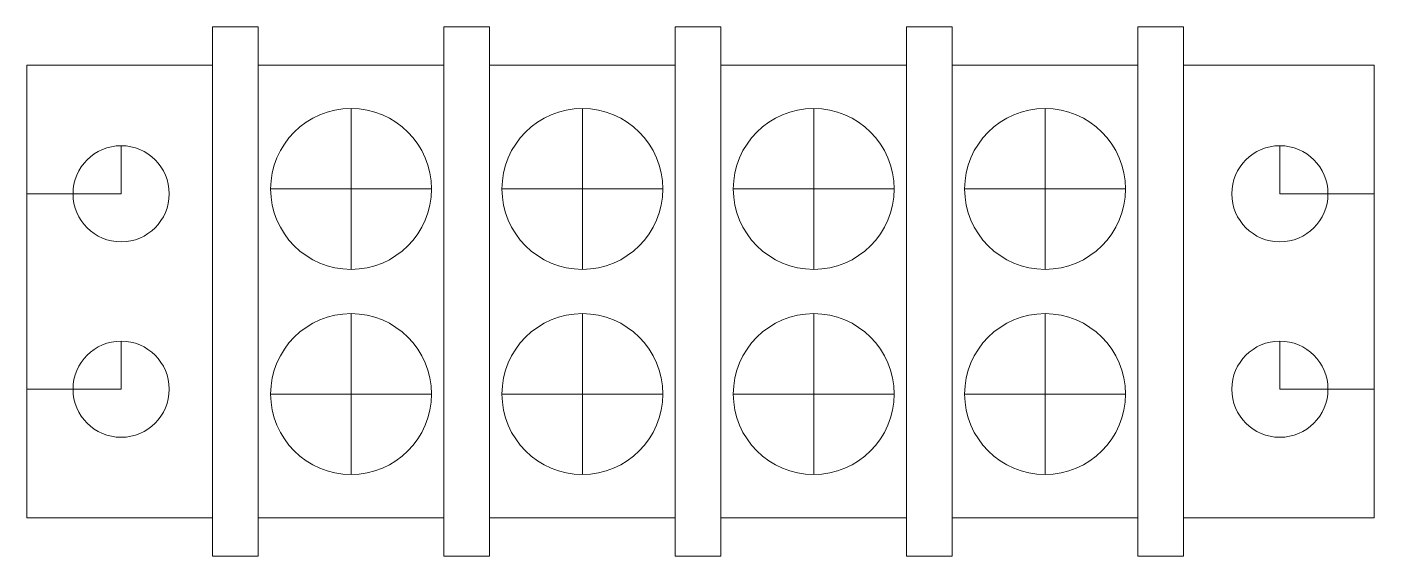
# Model space of a CAD drawing. Header units: inches. Extents: x 0 to 2.18, y -0.06 to 0.79.
import ezdxf

# ---------------------------------------------------------------- set-up
doc = ezdxf.new("R2010")
doc.units = ezdxf.units.IN
doc.layers.get('0').update_dxf_attribs({"linetype": 'CONTINUOUS', "lineweight": 0})

msp = doc.modelspace()

# ---------------------------------------------------------------- linework, layer by layer
for p, q in [((0.3, 0.7315), (0.3, 0.7935)), ((0.3, 0.7935), (0.374, 0.7935)), ((0.374, 0.7315), (0.374, 0.7935)), ((0.674, 0.7315), (0.674, 0.7935)), ((0.674, 0.7935), (0.748, 0.7935)), ((0.748, 0.7315), (0.748, 0.7935)), ((1.048, 0.7315), (1.048, 0.7935)), ((1.048, 0.7935), (1.122, 0.7935)), ((1.122, 0.7315), (1.122, 0.7935)), ((1.422, 0.7315), (1.422, 0.7935)), ((1.422, 0.7935), (1.496, 0.7935)), ((1.496, 0.7315), (1.496, 0.7935)), ((1.796, 0.7315), (1.796, 0.7935)), ((1.796, 0.7935), (1.87, 0.7935)), ((1.87, 0.7315), (1.87, 0.7935)), ((0, 0), (0, 0.7315)), ((0, 0.7315), (0, 0)), ((0, 0.7315), (0.3, 0.7315)), ((0.3, 0.7315), (0.3, 0)), ((0.374, 0.7315), (0.674, 0.7315)), ((0.374, 0.7315), (0.374, 0)), ((0.674, 0.7315), (0.674, 0)), ((0.748, 0.7315), (1.048, 0.7315)), ((0.748, 0.7315), (0.748, 0)), ((1.048, 0.7315), (1.048, 0)), ((1.122, 0.7315), (1.422, 0.7315)), ((1.122, 0.7315), (1.122, 0)), ((1.422, 0.7315), (1.422, 0)), ((1.496, 0.7315), (1.496, 0)), ((1.496, 0.7315), (1.796, 0.7315)), ((1.796, 0.7315), (1.796, 0)), ((1.87, 0.7315), (1.87, 0)), ((1.87, 0.7315), (2.178, 0.7315)), ((2.178, 0.7315), (2.178, 0)), ((0.524, 0.5315), (0.524, 0.6615)), ((0.898, 0.5315), (0.898, 0.6615)), ((1.272, 0.5315), (1.272, 0.6615)), ((1.646, 0.5315), (1.646, 0.6615)), ((0.15225, 0.52375), (0.15225, 0.6015)), ((2.02575, 0.52375), (2.02575, 0.6015)), ((0, 0.52375), (0.15225, 0.52375)), ((0.524, 0.5315), (0.394, 0.5315)), ((0.524, 0.5315), (0.654, 0.5315)), ((0.524, 0.5315), (0.524, 0.4015)), ((0.898, 0.5315), (0.768, 0.5315)), ((0.898, 0.5315), (1.028, 0.5315)), ((0.898, 0.5315), (0.898, 0.4015)), ((1.272, 0.5315), (1.142, 0.5315)), ((1.272, 0.5315), (1.402, 0.5315)), ((1.272, 0.5315), (1.272, 0.4015)), ((1.646, 0.5315), (1.516, 0.5315)), ((1.646, 0.5315), (1.776, 0.5315)), ((1.776, 0.5315), (1.646, 0.5315)), ((1.646, 0.5315), (1.646, 0.4015)), ((2.178, 0.52375), (2.02575, 0.52375)), ((0.524, 0.2), (0.524, 0.33)), ((0.898, 0.2), (0.898, 0.33)), ((1.272, 0.2), (1.272, 0.33)), ((1.646, 0.2), (1.646, 0.33)), ((0.15225, 0.20775), (0.15225, 0.2855)), ((2.02575, 0.20775), (2.02575, 0.2855)), ((0, 0.20775), (0.15225, 0.20775)), ((0.524, 0.2), (0.394, 0.2)), ((0.524, 0.2), (0.654, 0.2)), ((0.524, 0.2), (0.524, 0.07)), ((0.898, 0.2), (0.768, 0.2)), ((0.898, 0.2), (1.028, 0.2)), ((0.898, 0.2), (0.898, 0.07)), ((1.272, 0.2), (1.142, 0.2)), ((1.272, 0.2), (1.402, 0.2)), ((1.272, 0.2), (1.272, 0.07)), ((1.646, 0.2), (1.516, 0.2)), ((1.646, 0.2), (1.776, 0.2)), ((1.646, 0.2), (1.646, 0.07)), ((2.178, 0.20775), (2.02575, 0.20775)), ((0, 0), (0.3, 0)), ((0.3, 0), (0.3, -0.062)), ((0.374, 0), (0.374, -0.062)), ((0.374, 0), (0.674, 0)), ((0.674, 0), (0.674, -0.062)), ((0.748, 0), (0.748, -0.062)), ((0.748, 0), (1.048, 0)), ((1.048, 0), (1.048, -0.062)), ((1.122, 0), (1.122, -0.062)), ((1.122, 0), (1.422, 0)), ((1.422, 0), (1.422, -0.062)), ((1.496, 0), (1.496, -0.062)), ((1.496, 0), (1.796, 0)), ((1.796, 0), (1.796, -0.062)), ((1.87, 0), (1.87, -0.062)), ((1.87, 0), (2.178, 0)), ((0.3, -0.062), (0.374, -0.062)), ((0.674, -0.062), (0.748, -0.062)), ((1.048, -0.062), (1.122, -0.062)), ((1.422, -0.062), (1.496, -0.062)), ((1.796, -0.062), (1.87, -0.062))]:
    msp.add_line(p, q)
for centre, radius in [((0.524, 0.5315), 0.13), ((0.898, 0.5315), 0.13), ((1.272, 0.5315), 0.13), ((1.646, 0.5315), 0.13), ((0.15225, 0.52375), 0.07775), ((2.02575, 0.52375), 0.07775), ((0.524, 0.2), 0.13), ((0.898, 0.2), 0.13), ((1.272, 0.2), 0.13), ((1.646, 0.2), 0.13), ((0.15225, 0.20775), 0.07775), ((2.02575, 0.20775), 0.07775)]:
    msp.add_circle(centre, radius)

doc.saveas('drawing.dxf')
